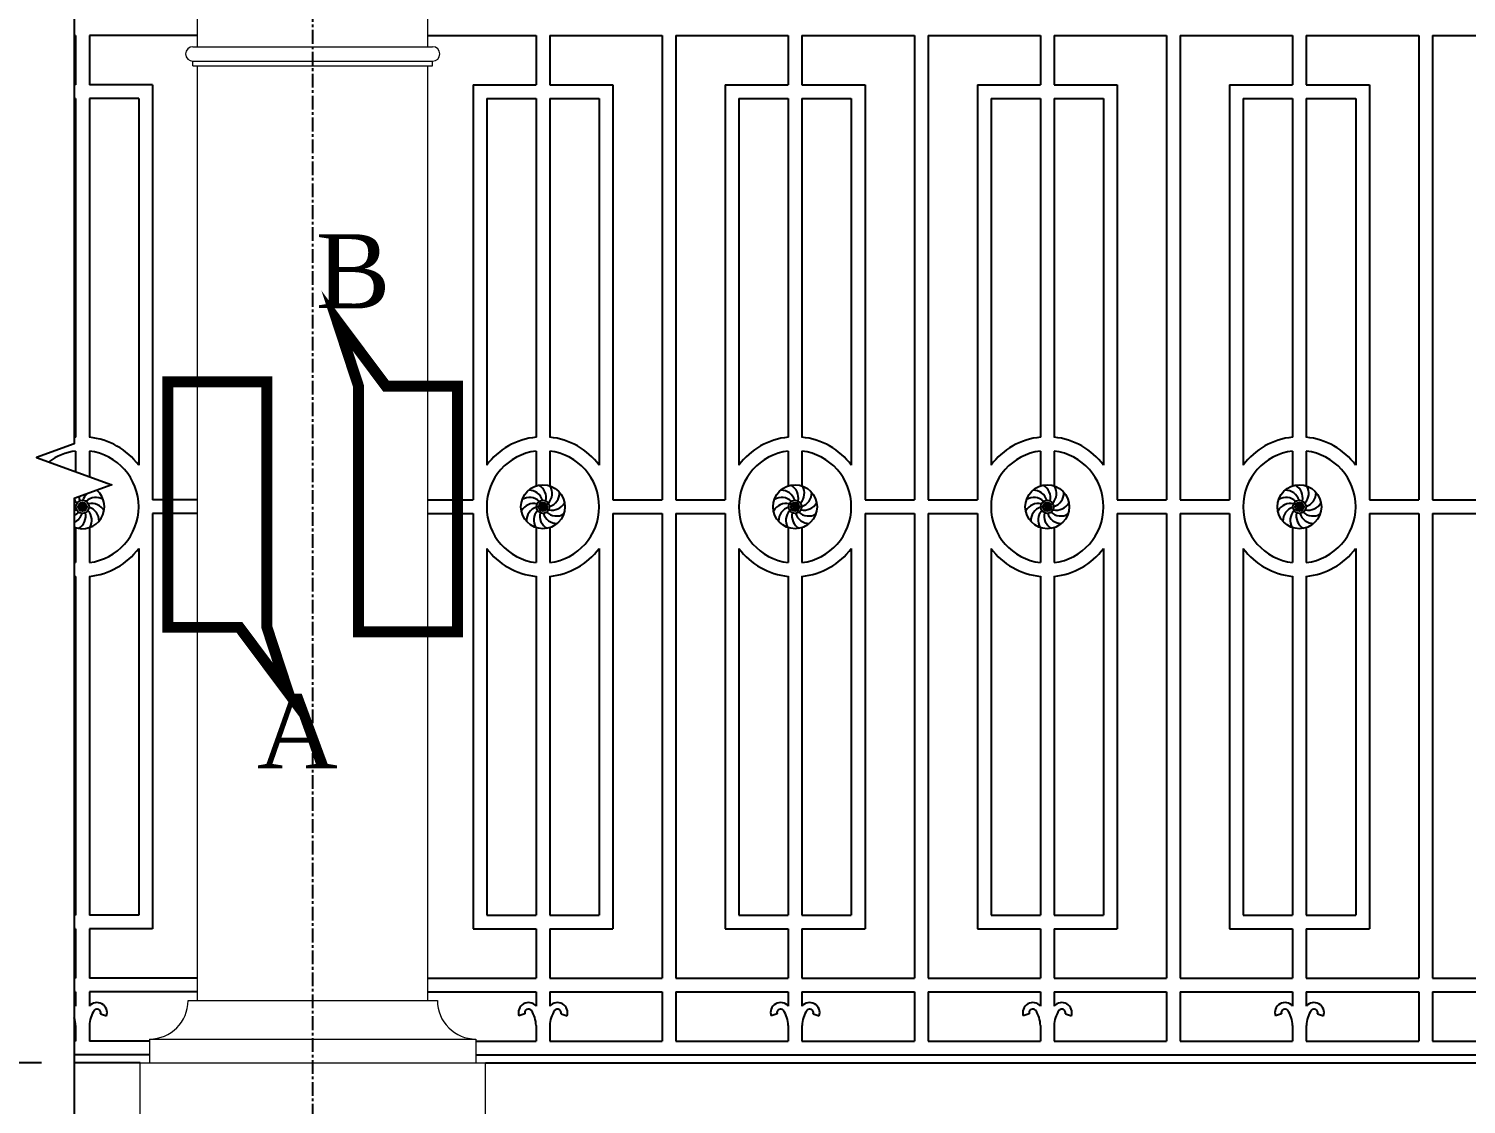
# Model space of a CAD drawing. Header units: inches. Extents: x 295786 to 300745, y 68261 to 70432.
# Drawn here: x 298742.2 to 298873.4, y 68935.7 to 69033.9 of the extents above; entities that cross this region are included whole.
import ezdxf

# ---------------------------------------------------------------- set-up
doc = ezdxf.new("R2010")
doc.units = ezdxf.units.IN
doc.header["$MEASUREMENT"] = 0
doc.linetypes.add('CENTER', pattern=[2, 1.25, -0.25, 0.25, -0.25])
doc.linetypes.add('HIDDEN', pattern=[9.525, 6.35, -3.175])
for name, color, linetype in [('A-TYP-BEAM', 3, 'Continuous'), ('A-TYP-DIM', 1, 'Continuous'), ('A-TYP-H-TEXT', 2, 'Continuous'), ('A-TYP-SECTION', 5, 'Continuous'), ('arch-elevation-1', 2, 'Continuous'), ('GRID', 8, 'Continuous'), ('NO', 3, 'Continuous')]:
    doc.layers.add(name, color=color, linetype=linetype)
doc.styles.add('HADINGS', font='times.ttf')
doc.styles.add('rizwan', font='romans.shx', dxfattribs={"width": 0.75})
doc.dimstyles.new('STYLE-64', dxfattribs={"dimscale": 64, "dimtxt": 0.09375, "dimasz": 0.09375, "dimexe": 0.0625, "dimexo": 0.0625, "dimgap": 0.03125, "dimtad": 1, "dimzin": 3, "dimdsep": 46, "dimlunit": 4, "dimtxsty": 'rizwan', "dimcen": 0.125, "dimdle": 4, "dimclrd": 1, "dimclre": 1, "dimclrt": 2, "dimadec": 0, "dimazin": 0, "dimtfac": 0.5, "dimtix": 1, "dimtmove": 2, "dimatfit": 3, "dimfxl": 0, "dimfrac": 1, "dimtolj": 1, "dimtzin": 3, "dimarcsym": 0})

# ---------------------------------------------------------------- blocks, each defined once
blk = doc.blocks.new('15TF GRILL')
at = {"layer": 'arch-elevation-1'}
for p, q in [((0.37, 93), (10.25, 93)), ((10.25, 93), (10.25, 88.5)), ((11.5, 93), (11.5, 88.5)), ((11.5, 93), (21.75, 93)), ((21.75, 93), (21.75, 50.63)), ((23, 93), (33.25, 93)), ((23, 93), (23, 50.63)), ((33.25, 93), (33.25, 88.5)), ((34.5, 93), (34.5, 88.5)), ((34.5, 93), (44.75, 93)), ((44.75, 93), (44.75, 50.63)), ((46, 93), (56.25, 93)), ((46, 93), (46, 50.63)), ((56.25, 93), (56.25, 88.5)), ((57.5, 93), (57.5, 88.5)), ((57.5, 93), (67.75, 93)), ((67.75, 93), (67.75, 50.63)), ((69, 93), (79.25, 93)), ((69, 93), (69, 50.63)), ((79.25, 93), (79.25, 88.5)), ((80.5, 93), (80.5, 88.5)), ((80.5, 93), (90.75, 93)), ((90.75, 93), (90.75, 50.63)), ((92, 93), (102.25, 93)), ((92, 93), (92, 50.63)), ((4.5, 88.5), (10.25, 88.5)), ((4.5, 88.5), (4.5, 50.63)), ((11.5, 88.5), (17.25, 88.5)), ((17.25, 88.5), (17.25, 50.63)), ((27.5, 88.5), (33.25, 88.5)), ((27.5, 88.5), (27.5, 50.63)), ((34.5, 88.5), (40.25, 88.5)), ((40.25, 88.5), (40.25, 50.63)), ((50.5, 88.5), (56.25, 88.5)), ((50.5, 88.5), (50.5, 50.63)), ((57.5, 88.5), (63.25, 88.5)), ((63.25, 88.5), (63.25, 50.63)), ((73.5, 88.5), (79.25, 88.5)), ((73.5, 88.5), (73.5, 50.63)), ((80.5, 88.5), (86.25, 88.5)), ((86.25, 88.5), (86.25, 50.63)), ((5.75, 87.25), (10.25, 87.25)), ((5.75, 87.25), (5.75, 53.79)), ((10.25, 87.25), (10.25, 56.34)), ((11.5, 87.25), (11.5, 56.34)), ((11.5, 87.25), (16, 87.25)), ((16, 87.25), (16, 53.79)), ((28.75, 87.25), (33.25, 87.25)), ((28.75, 87.25), (28.75, 53.79)), ((33.25, 87.25), (33.25, 56.34)), ((34.5, 87.25), (34.5, 56.34)), ((34.5, 87.25), (39, 87.25)), ((39, 87.25), (39, 53.79)), ((51.75, 87.25), (56.25, 87.25)), ((51.75, 87.25), (51.75, 53.79)), ((56.25, 87.25), (56.25, 56.34)), ((57.5, 87.25), (57.5, 56.34)), ((57.5, 87.25), (62, 87.25)), ((62, 87.25), (62, 53.79)), ((74.75, 87.25), (79.25, 87.25)), ((74.75, 87.25), (74.75, 53.79)), ((79.25, 87.25), (79.25, 56.34)), ((80.5, 87.25), (80.5, 56.34)), ((80.5, 87.25), (85, 87.25)), ((85, 87.25), (85, 53.79)), ((10.25, 55.09), (10.25, 51.9)), ((11.5, 55.09), (11.5, 51.9)), ((33.25, 55.09), (33.25, 51.9)), ((34.5, 55.09), (34.5, 51.9)), ((56.25, 55.09), (56.25, 51.9)), ((57.5, 55.09), (57.5, 51.9)), ((79.25, 55.09), (79.25, 51.9)), ((80.5, 55.09), (80.5, 51.9)), ((0.37, 50.63), (4.5, 50.63)), ((17.25, 50.63), (21.75, 50.63)), ((23, 50.63), (27.5, 50.63)), ((40.25, 50.63), (44.75, 50.63)), ((46, 50.63), (50.5, 50.63)), ((63.25, 50.63), (67.75, 50.63)), ((69, 50.63), (73.5, 50.63)), ((86.25, 50.63), (90.75, 50.63)), ((92, 50.63), (96.5, 50.63)), ((0.37, 49.38), (4.5, 49.38)), ((4.5, 49.38), (4.5, 11.5)), ((17.25, 49.38), (17.25, 11.5)), ((17.25, 49.38), (21.75, 49.38)), ((21.75, 49.38), (21.75, 7)), ((23, 49.38), (27.5, 49.38)), ((23, 49.38), (23, 7)), ((27.5, 49.38), (27.5, 11.5)), ((40.25, 49.38), (40.25, 11.5)), ((40.25, 49.38), (44.75, 49.38)), ((44.75, 49.38), (44.75, 7)), ((46, 49.38), (50.5, 49.38)), ((46, 49.38), (46, 7)), ((50.5, 49.38), (50.5, 11.5)), ((63.25, 49.38), (63.25, 11.5)), ((63.25, 49.38), (67.75, 49.38)), ((67.75, 49.38), (67.75, 7)), ((69, 49.38), (73.5, 49.38)), ((69, 49.38), (69, 7)), ((73.5, 49.38), (73.5, 11.5)), ((86.25, 49.38), (86.25, 11.5)), ((86.25, 49.38), (90.75, 49.38)), ((90.75, 49.38), (90.75, 7)), ((92, 49.38), (96.5, 49.38)), ((92, 49.38), (92, 7)), ((10.25, 48.1), (10.25, 44.91)), ((11.5, 48.1), (11.5, 44.91)), ((33.25, 48.1), (33.25, 44.91)), ((34.5, 48.1), (34.5, 44.91)), ((56.25, 48.1), (56.25, 44.91)), ((57.5, 48.1), (57.5, 44.91)), ((79.25, 48.1), (79.25, 44.91)), ((80.5, 48.1), (80.5, 44.91)), ((5.75, 46.21), (5.75, 12.75)), ((16, 46.21), (16, 12.75)), ((28.75, 46.21), (28.75, 12.75)), ((39, 46.21), (39, 12.75)), ((51.75, 46.21), (51.75, 12.75)), ((62, 46.21), (62, 12.75)), ((74.75, 46.21), (74.75, 12.75)), ((85, 46.21), (85, 12.75)), ((10.25, 43.66), (10.25, 12.75)), ((11.5, 43.66), (11.5, 12.75)), ((33.25, 43.66), (33.25, 12.75)), ((34.5, 43.66), (34.5, 12.75)), ((56.25, 43.66), (56.25, 12.75)), ((57.5, 43.66), (57.5, 12.75)), ((79.25, 43.66), (79.25, 12.75)), ((80.5, 43.66), (80.5, 12.75)), ((5.75, 12.75), (10.25, 12.75)), ((11.5, 12.75), (16, 12.75)), ((28.75, 12.75), (33.25, 12.75)), ((34.5, 12.75), (39, 12.75)), ((51.75, 12.75), (56.25, 12.75)), ((57.5, 12.75), (62, 12.75)), ((74.75, 12.75), (79.25, 12.75)), ((80.5, 12.75), (85, 12.75)), ((4.5, 11.5), (10.25, 11.5)), ((10.25, 11.5), (10.25, 7)), ((11.5, 11.5), (17.25, 11.5)), ((11.5, 11.5), (11.5, 7)), ((27.5, 11.5), (33.25, 11.5)), ((33.25, 11.5), (33.25, 7)), ((34.5, 11.5), (40.25, 11.5)), ((34.5, 11.5), (34.5, 7)), ((50.5, 11.5), (56.25, 11.5)), ((56.25, 11.5), (56.25, 7)), ((57.5, 11.5), (63.25, 11.5)), ((57.5, 11.5), (57.5, 7)), ((73.5, 11.5), (79.25, 11.5)), ((79.25, 11.5), (79.25, 7)), ((80.5, 11.5), (86.25, 11.5)), ((80.5, 11.5), (80.5, 7)), ((0.37, 7), (10.25, 7)), ((11.5, 7), (21.75, 7)), ((23, 7), (33.25, 7)), ((34.5, 7), (44.75, 7)), ((46, 7), (56.25, 7)), ((57.5, 7), (67.75, 7)), ((69, 7), (79.25, 7)), ((80.5, 7), (90.75, 7)), ((92, 7), (102.25, 7)), ((0.37, 5.75), (10.25, 5.75)), ((10.25, 5.75), (10.25, 4.43)), ((11.5, 5.75), (11.5, 4.43)), ((11.5, 5.75), (21.75, 5.75)), ((21.75, 5.75), (21.75, 1.25)), ((23, 5.75), (33.25, 5.75)), ((23, 5.75), (23, 1.25)), ((33.25, 5.75), (33.25, 4.43)), ((34.5, 5.75), (34.5, 4.43)), ((34.5, 5.75), (44.75, 5.75)), ((44.75, 5.75), (44.75, 1.25)), ((46, 5.75), (56.25, 5.75)), ((46, 5.75), (46, 1.25)), ((56.25, 5.75), (56.25, 4.43)), ((57.5, 5.75), (57.5, 4.43)), ((57.5, 5.75), (67.75, 5.75)), ((67.75, 5.75), (67.75, 1.25)), ((69, 5.75), (79.25, 5.75)), ((69, 5.75), (69, 1.25)), ((79.25, 5.75), (79.25, 4.43)), ((80.5, 5.75), (80.5, 4.43)), ((80.5, 5.75), (90.75, 5.75)), ((90.75, 5.75), (90.75, 1.25)), ((92, 5.75), (102.25, 5.75)), ((92, 5.75), (92, 1.25)), ((9.23, 3.73), (8.68, 3.55)), ((10.25, 2.66), (10.25, 1.25)), ((11.5, 2.66), (11.5, 1.25)), ((12.52, 3.73), (13.07, 3.55)), ((32.23, 3.73), (31.68, 3.55)), ((33.25, 2.66), (33.25, 1.25)), ((34.5, 2.66), (34.5, 1.25)), ((35.52, 3.73), (36.07, 3.55)), ((55.23, 3.73), (54.68, 3.55)), ((56.25, 2.66), (56.25, 1.25)), ((57.5, 2.66), (57.5, 1.25)), ((58.52, 3.73), (59.07, 3.55)), ((78.23, 3.73), (77.68, 3.55)), ((79.25, 2.66), (79.25, 1.25)), ((80.5, 2.66), (80.5, 1.25)), ((81.52, 3.73), (82.07, 3.55)), ((4.75, 1.25), (10.25, 1.25)), ((4.75, 0), (155, 0)), ((11.5, 1.25), (21.75, 1.25)), ((23, 1.25), (33.25, 1.25)), ((34.5, 1.25), (44.75, 1.25)), ((46, 1.25), (56.25, 1.25)), ((57.5, 1.25), (67.75, 1.25)), ((69, 1.25), (79.25, 1.25)), ((80.5, 1.25), (90.75, 1.25)), ((92, 1.25), (102.25, 1.25))]:
    blk.add_line(p, q, dxfattribs=at)
for centre in [(10.87, 50), (33.87, 50), (56.87, 50), (79.87, 50)]:
    blk.add_circle(centre, 2, dxfattribs=at)
at = {"layer": 'arch-elevation-1', "color": 1}
for centre, radius in [((10.87, 50), 0.6), ((10.87, 50), 0.4), ((33.87, 50), 0.6), ((33.87, 50), 0.4), ((56.87, 50), 0.6), ((56.87, 50), 0.4), ((79.87, 50), 0.6), ((79.87, 50), 0.4)]:
    blk.add_circle(centre, radius, dxfattribs=at)
at = {"layer": 'arch-elevation-1'}
for centre, radius, start, end in [((10.87, 50), 6.38, 95.6263, 143.5062), ((10.87, 50), 5.13, 97.0047, 262.9953), ((10.87, 50), 6.38, 36.4938, 84.3737), ((10.87, 50), 5.13, 277.0047, 82.9953), ((33.87, 50), 6.38, 95.6263, 143.5062), ((33.87, 50), 5.13, 97.0047, 262.9953), ((33.87, 50), 6.38, 36.4938, 84.3737), ((33.87, 50), 5.13, 277.0047, 82.9953), ((56.87, 50), 6.38, 95.6263, 143.5062), ((56.87, 50), 5.13, 97.0047, 262.9953), ((56.87, 50), 6.38, 36.4938, 84.3737), ((56.87, 50), 5.13, 277.0047, 82.9953), ((79.87, 50), 6.38, 95.6263, 143.5062), ((79.87, 50), 5.13, 97.0047, 262.9953), ((79.87, 50), 6.38, 36.4938, 84.3737), ((79.87, 50), 5.13, 277.0047, 82.9953), ((10.87, 50), 6.38, 216.4938, 264.3737), ((10.87, 50), 6.38, 275.6263, 323.5062), ((33.87, 50), 6.38, 216.4938, 264.3737), ((33.87, 50), 6.38, 275.6263, 323.5062), ((56.87, 50), 6.38, 216.4938, 264.3737), ((56.87, 50), 6.38, 275.6263, 323.5062), ((79.87, 50), 6.38, 216.4938, 264.3737), ((79.87, 50), 6.38, 275.6263, 323.5062), ((9.55, 3.84), 0.916, 40.3262, 198.575), ((9.55, 3.84), 0.338, 40.3262, 198.575), ((7.56, 2.58), 2.69, 1.8315, 33.3032), ((12.2, 3.84), 0.916, 341.425, 139.6738), ((14.19, 2.58), 2.69, 146.6968, 178.1685), ((12.2, 3.84), 0.338, 341.425, 139.6738), ((32.55, 3.84), 0.916, 40.3262, 198.575), ((32.55, 3.84), 0.338, 40.3262, 198.575), ((30.56, 2.58), 2.69, 1.8315, 33.3032), ((35.2, 3.84), 0.916, 341.425, 139.6738), ((37.19, 2.58), 2.69, 146.6968, 178.1685), ((35.2, 3.84), 0.338, 341.425, 139.6738), ((55.55, 3.84), 0.916, 40.3262, 198.575), ((55.55, 3.84), 0.338, 40.3262, 198.575), ((53.56, 2.58), 2.69, 1.8315, 33.3032), ((58.2, 3.84), 0.916, 341.425, 139.6738), ((60.19, 2.58), 2.69, 146.6968, 178.1685), ((58.2, 3.84), 0.338, 341.425, 139.6738), ((78.55, 3.84), 0.916, 40.3262, 198.575), ((78.55, 3.84), 0.338, 40.3262, 198.575), ((76.56, 2.58), 2.69, 1.8315, 33.3032), ((81.2, 3.84), 0.916, 341.425, 139.6738), ((83.19, 2.58), 2.69, 146.6968, 178.1685), ((81.2, 3.84), 0.338, 341.425, 139.6738)]:
    blk.add_arc(centre, radius, start, end, dxfattribs=at)
at = {"layer": 'arch-elevation-1', "color": 1}
for centre, start, end in [((9.6, 50.22), 16.9198, 91.3078), ((9.88, 50.83), 346.9198, 61.3078), ((10.43, 51.22), 316.9198, 31.3078), ((11.1, 51.27), 286.9198, 1.3078), ((32.6, 50.22), 16.9198, 91.3078), ((32.88, 50.83), 346.9198, 61.3078), ((33.43, 51.22), 316.9198, 31.3078), ((34.1, 51.27), 286.9198, 1.3078), ((55.6, 50.22), 16.9198, 91.3078), ((55.88, 50.83), 346.9198, 61.3078), ((56.43, 51.22), 316.9198, 31.3078), ((57.1, 51.27), 286.9198, 1.3078), ((78.6, 50.22), 16.9198, 91.3078), ((78.88, 50.83), 346.9198, 61.3078), ((79.43, 51.22), 316.9198, 31.3078), ((80.1, 51.27), 286.9198, 1.3078), ((10.05, 49.01), 76.9198, 151.3078), ((9.66, 49.56), 46.9198, 121.3078), ((10.65, 48.73), 106.9198, 181.3078), ((10.65, 48.73), 80.1121, 97.8926), ((10.05, 49.01), 50.1121, 67.8926), ((11.32, 48.78), 110.1121, 127.8926), ((11.87, 49.17), 140.1121, 157.8926), ((9.66, 49.56), 20.1121, 37.8926), ((12.15, 49.78), 170.1121, 187.8926), ((9.6, 50.22), 350.1121, 7.8926), ((9.88, 50.83), 320.1121, 337.8926), ((10.43, 51.22), 290.1121, 307.8926), ((12.09, 50.45), 200.1121, 217.8926), ((11.7, 50.99), 230.1121, 247.8926), ((11.1, 51.27), 260.1121, 277.8926), ((11.7, 50.99), 256.9198, 331.3078), ((33.05, 49.01), 76.9198, 151.3078), ((32.66, 49.56), 46.9198, 121.3078), ((33.65, 48.73), 106.9198, 181.3078), ((33.65, 48.73), 80.1121, 97.8926), ((33.05, 49.01), 50.1121, 67.8926), ((34.32, 48.78), 110.1121, 127.8926), ((34.87, 49.17), 140.1121, 157.8926), ((32.66, 49.56), 20.1121, 37.8926), ((35.15, 49.78), 170.1121, 187.8926), ((32.6, 50.22), 350.1121, 7.8926), ((32.88, 50.83), 320.1121, 337.8926), ((33.43, 51.22), 290.1121, 307.8926), ((35.09, 50.45), 200.1121, 217.8926), ((34.7, 50.99), 230.1121, 247.8926), ((34.1, 51.27), 260.1121, 277.8926), ((34.7, 50.99), 256.9198, 331.3078), ((56.05, 49.01), 76.9198, 151.3078), ((55.66, 49.56), 46.9198, 121.3078), ((56.65, 48.73), 106.9198, 181.3078), ((56.65, 48.73), 80.1121, 97.8926), ((56.05, 49.01), 50.1121, 67.8926), ((57.32, 48.78), 110.1121, 127.8926), ((57.87, 49.17), 140.1121, 157.8926), ((55.66, 49.56), 20.1121, 37.8926), ((58.15, 49.78), 170.1121, 187.8926), ((55.6, 50.22), 350.1121, 7.8926), ((55.88, 50.83), 320.1121, 337.8926), ((56.43, 51.22), 290.1121, 307.8926), ((58.09, 50.45), 200.1121, 217.8926), ((57.7, 50.99), 230.1121, 247.8926), ((57.1, 51.27), 260.1121, 277.8926), ((57.7, 50.99), 256.9198, 331.3078), ((79.05, 49.01), 76.9198, 151.3078), ((78.66, 49.56), 46.9198, 121.3078), ((79.65, 48.73), 106.9198, 181.3078), ((79.65, 48.73), 80.1121, 97.8926), ((79.05, 49.01), 50.1121, 67.8926), ((80.32, 48.78), 110.1121, 127.8926), ((80.87, 49.17), 140.1121, 157.8926), ((78.66, 49.56), 20.1121, 37.8926), ((81.15, 49.78), 170.1121, 187.8926), ((78.6, 50.22), 350.1121, 7.8926), ((78.88, 50.83), 320.1121, 337.8926), ((79.43, 51.22), 290.1121, 307.8926), ((81.09, 50.45), 200.1121, 217.8926), ((80.7, 50.99), 230.1121, 247.8926), ((80.1, 51.27), 260.1121, 277.8926), ((80.7, 50.99), 256.9198, 331.3078), ((11.32, 48.78), 136.9198, 211.3078), ((11.87, 49.17), 166.9198, 241.3078), ((12.15, 49.78), 196.9198, 271.3078), ((12.09, 50.45), 226.9198, 301.3078), ((34.32, 48.78), 136.9198, 211.3078), ((34.87, 49.17), 166.9198, 241.3078), ((35.15, 49.78), 196.9198, 271.3078), ((35.09, 50.45), 226.9198, 301.3078), ((57.32, 48.78), 136.9198, 211.3078), ((57.87, 49.17), 166.9198, 241.3078), ((58.15, 49.78), 196.9198, 271.3078), ((58.09, 50.45), 226.9198, 301.3078), ((80.32, 48.78), 136.9198, 211.3078), ((80.87, 49.17), 166.9198, 241.3078), ((81.15, 49.78), 196.9198, 271.3078), ((81.09, 50.45), 226.9198, 301.3078)]:
    blk.add_arc(centre, 1.29, start, end, dxfattribs=at)
blk = doc.blocks.new('*D125')
at = {"layer": 'A-TYP-DIM', "color": 1, "lineweight": -2, "ltscale": 1.5, "transparency": 16777216}
for p, q in [((298743.39, 68939.51), (298730.32, 68939.51)), ((298733.32, 68934.71), (298733.32, 68923.31)), ((298743.39, 68918.51), (298730.32, 68918.51))]:
    blk.add_line(p, q, dxfattribs=at)
at = {"layer": 'A-TYP-DIM', "color": 1, "ltscale": 1.5, "transparency": 16777216}
for points in [[(298732.52, 68934.71), (298734.12, 68934.71), (298733.32, 68939.51)], [(298732.52, 68923.31), (298734.12, 68923.31), (298733.32, 68918.51)]]:
    blk.add_solid(points, dxfattribs=at)
at = {"layer": 'Defpoints', "color": 0, "ltscale": 1.5, "transparency": 16777216}
for p in [(298746.39, 68939.51), (298733.32, 68918.51), (298746.39, 68918.51)]:
    blk.add_point(p, dxfattribs=at)
at = {"layer": 'A-TYP-DIM', "color": 2, "ltscale": 1.5, "transparency": 16777216, "insert": (298729.47, 68929.01), "char_height": 4.688, "attachment_point": 5, "rotation": 90, "style": 'rizwan'}
blk.add_mtext('\\A1;VARIES', dxfattribs=at)
blk = doc.blocks.new('*D126')
at = {"layer": 'A-TYP-DIM', "color": 1, "lineweight": -2, "ltscale": 1.5, "transparency": 16777216}
for p, q in [((298743.39, 69047.51), (298730.31, 69047.51)), ((298733.31, 69042.71), (298733.31, 68944.31)), ((298743.39, 68939.51), (298730.31, 68939.51))]:
    blk.add_line(p, q, dxfattribs=at)
at = {"layer": 'A-TYP-DIM', "color": 1, "ltscale": 1.5, "transparency": 16777216}
for points in [[(298732.51, 69042.71), (298734.11, 69042.71), (298733.31, 69047.51)], [(298732.51, 68944.31), (298734.11, 68944.31), (298733.31, 68939.51)]]:
    blk.add_solid(points, dxfattribs=at)
at = {"layer": 'Defpoints', "color": 0, "ltscale": 1.5, "transparency": 16777216}
for p in [(298746.39, 69047.51), (298733.31, 68939.51), (298746.39, 68939.51)]:
    blk.add_point(p, dxfattribs=at)
at = {"layer": 'A-TYP-DIM', "color": 2, "ltscale": 1.5, "transparency": 16777216, "insert": (298729.02, 68993.51), "char_height": 4.688, "attachment_point": 5, "rotation": 90, "style": 'rizwan'}
blk.add_mtext('\\A1;9\'-0"', dxfattribs=at)

msp = doc.modelspace()

# ---------------------------------------------------------------- linework, layer by layer
at = {"color": 1, "linetype": 'Continuous'}
for points in [[(298746.39307087, 69050.00863992), (298746.39307087, 68996.00863992), (298742.9587241, 68994.75863992), (298749.82741764, 68992.25863992), (298746.39307087, 68991.00863992), (298746.39307087, 68937.00863992)], [(298746.39307088, 69050.00863992), (298746.39307088, 68996.00863992), (298742.9587241, 68994.75863992), (298749.82741765, 68992.25863992), (298746.39307088, 68991.00863992), (298746.39307088, 68937.00863992)], [(298746.39307087, 68942.00863992), (298746.39307087, 68931.50863992), (298742.9587241, 68930.25863992), (298749.82741765, 68927.75863992), (298746.39307087, 68926.50863992), (298746.39307088, 68916.00863992)]]:
    msp.add_lwpolyline(points, dxfattribs=at)
at = {"layer": 'A-TYP-BEAM'}
for p, q in [((298752.39307087, 68939.50863992), (298746.39307087, 68939.50863992)), ((298752.39307088, 68939.50863992), (298746.39307088, 68939.50863992)), ((298783.89307088, 68939.50863992), (298931.39307088, 68939.50863992))]:
    msp.add_line(p, q, dxfattribs=at)
at = {"layer": 'A-TYP-SECTION', "linetype": 'HIDDEN', "const_width": 1}
for points in [[(298772.32078, 69001.25467148), (298772.32078, 68978.86263422), (298781.35257754, 68978.86263422), (298781.35257754, 69001.25467148), (298774.83263213, 69001.25467148), (298770.35605003, 69007.24610862), (298772.32078, 69001.25467148)], [(298763.96536176, 68979.26260836), (298763.96536176, 69001.65464561), (298754.93356421, 69001.65464561), (298754.93356421, 68979.26260836), (298761.45350962, 68979.26260836), (298765.93009172, 68973.27117122), (298763.96536176, 68979.26260836)]]:
    msp.add_lwpolyline(points, dxfattribs=at)
at = {"layer": 'arch-elevation-1'}
for p, q in [((298746.51807088, 69033.25863992), (298746.39307088, 69033.25863992)), ((298746.51807088, 69033.25863992), (298746.51807088, 69028.75863992)), ((298757.64307088, 69033.25863992), (298747.76807088, 69033.25863992)), ((298747.76807088, 69033.25863992), (298747.76807088, 69028.75863992)), ((298746.51807088, 69028.75863992), (298746.39307088, 69028.75863992)), ((298753.51807088, 69028.75863992), (298747.76807088, 69028.75863992)), ((298753.51807088, 69028.75863992), (298753.51807088, 68990.88363992)), ((298746.51807088, 69027.50863992), (298746.39307088, 69027.50863992)), ((298746.51807088, 69027.50863992), (298746.51807088, 68996.60292869)), ((298747.76807088, 69027.50863992), (298747.76807088, 68996.60292869)), ((298752.26807088, 69027.50863992), (298747.76807088, 69027.50863992)), ((298752.26807088, 69027.50863992), (298752.26807088, 68994.05007764)), ((298746.51807088, 68995.34538741), (298746.51807088, 68993.46314364)), ((298747.76807088, 68995.34538741), (298747.76807088, 68993.00818085)), ((298757.64307088, 68990.88363992), (298753.51807088, 68990.88363992)), ((298753.51807088, 68989.63363992), (298753.51807088, 68951.75863992)), ((298757.64307088, 68989.63363992), (298753.51807088, 68989.63363992)), ((298746.51807088, 68988.3588044), (298746.51807088, 68985.17189243)), ((298747.76807088, 68988.3588044), (298747.76807088, 68985.17189243)), ((298752.26807088, 68986.4672022), (298752.26807088, 68953.00863992)), ((298746.51807088, 68983.91435115), (298746.51807088, 68953.00863992)), ((298747.76807088, 68983.91435115), (298747.76807088, 68953.00863992)), ((298746.51807088, 68953.00863992), (298746.39307088, 68953.00863992)), ((298752.26807088, 68953.00863992), (298747.76807088, 68953.00863992)), ((298746.51807088, 68951.75863992), (298746.39307088, 68951.75863992)), ((298746.51807088, 68951.75863992), (298746.51807088, 68947.25863992)), ((298747.76807088, 68951.75863992), (298747.76807088, 68947.25863992)), ((298753.51807088, 68951.75863992), (298747.76807088, 68951.75863992)), ((298746.51807088, 68947.25863992), (298746.39307088, 68947.25863992)), ((298757.64307088, 68947.25863992), (298747.76807088, 68947.25863992)), ((298746.51807088, 68946.00863992), (298746.39307088, 68946.00863992)), ((298746.51807088, 68946.00863992), (298746.51807088, 68944.69023709)), ((298747.76807088, 68946.00863992), (298747.76807088, 68944.69023709)), ((298757.64307088, 68946.00863992), (298747.76807088, 68946.00863992)), ((298748.78700789, 68943.98961727), (298749.33513519, 68943.80541852)), ((298746.51807088, 68942.92356639), (298746.51807088, 68941.50863992)), ((298747.76807088, 68942.92356638), (298747.76807088, 68941.50863992)), ((298746.51807088, 68941.50863992), (298746.39307088, 68941.50863992)), ((298753.26807088, 68941.50863992), (298747.76807088, 68941.50863992)), ((298753.26807088, 68940.25863992), (298746.39307088, 68940.25863992))]:
    msp.add_line(p, q, dxfattribs=at)
at = {"layer": 'arch-elevation-1', "color": 1}
for radius in [0.6, 0.4]:
    msp.add_circle((298747.14307088, 68990.25863992), radius, dxfattribs=at)
at = {"layer": 'arch-elevation-1'}
for centre, radius, start, end in [((298747.14307088, 68990.25863992), 6.375, 95.6262709448, 96.7563270223), ((298747.14307088, 68990.25863992), 6.375, 36.4937665966, 84.3737290552), ((298747.14307088, 68990.25863992), 5.125, 97.0047264089, 126.9171690128), ((298747.14307088, 68990.25863992), 5.125, 277.0047264089, 82.9952735911), ((298747.14307088, 68990.25863992), 2, 247.9756871845, 48.7273591464), ((298747.14307088, 68990.25863992), 6.375, 275.6262709448, 323.5062334034), ((298747.14307088, 68990.25863992), 5.125, 261.5850319208, 262.9952735911), ((298747.14307088, 68990.25863992), 6.375, 263.243672971, 264.3737290552), ((298745.81953791, 68944.09728939), 0.91626158, 40.3261666239, 51.2481289445), ((298748.46660385, 68944.09728939), 0.91626158, 341.4250235563, 139.6738333761), ((298750.45947653, 68942.83750562), 2.69278124, 146.6967983992, 178.1685265229), ((298748.46660385, 68944.09728939), 0.33801189, 341.4250235563, 139.6738333761), ((298743.82666523, 68942.83750562), 2.69278124, 1.8314734771, 17.6230878482)]:
    msp.add_arc(centre, radius, start, end, dxfattribs=at)
at = {"layer": 'arch-elevation-1', "color": 1}
for centre, start, end in [((298747.58807481, 68991.47387225), 202.5730722409, 223.0802117245), ((298746.92083942, 68991.53356396), 245.9325571992, 253.0802117224), ((298746.92083942, 68991.53356396), 262.1074028159, 279.8878573879), ((298747.58807481, 68991.47387225), 232.1074028154, 249.8878573847), ((298746.31315077, 68991.2516408), 292.1074028171, 309.8878573808), ((298748.13607176, 68991.08856002), 176.2583483657, 193.0802117227), ((298748.13607176, 68991.08856002), 202.1074028168, 219.8878573866), ((298745.92783854, 68990.70364385), 322.1074028154, 339.887857386), ((298748.41799492, 68990.48087137), 172.1074028156, 189.8878573853), ((298748.35830321, 68989.81363598), 142.1074028154, 159.887857386), ((298747.97299098, 68989.26563903), 112.1074028171, 129.8878573808), ((298747.36530233, 68988.98371587), 82.1074028159, 99.8878573879), ((298745.86814683, 68990.03640846), 352.1074028156, 9.8878573853), ((298746.15006999, 68989.42871981), 22.1074028168, 39.8878573866), ((298746.69806694, 68989.04340758), 52.1074028154, 69.8878573847), ((298748.41799492, 68990.48087137), 133.3112130464, 163.0802117221), ((298748.35830321, 68989.81363598), 58.6922288795, 133.0802117222), ((298747.97299098, 68989.26563903), 28.6922288787, 103.0802117227), ((298747.36530233, 68988.98371587), 358.6922288774, 73.0802117224), ((298746.31315077, 68991.2516408), 273.540554554, 283.0802117227), ((298745.92783854, 68990.70364385), 291.0688404784, 313.0802117222), ((298745.86814683, 68990.03640846), 293.9295918168, 343.0802117221), ((298746.15006999, 68989.42871981), 298.6922288742, 13.0802117227), ((298746.69806694, 68989.04340758), 328.6922288754, 43.0802117245)]:
    msp.add_arc(centre, 1.29414765, start, end, dxfattribs=at)
at = {"layer": 'GRID', "linetype": 'CENTER'}
msp.add_line((298768.14307087, 68692.51781702), (298768.14307088, 69095.69963382), dxfattribs=at)
at = {"layer": 'NO', "lineweight": 0}
for p, q in [((298757.64307088, 69032.23591265), (298757.64307088, 69038.36091265)), ((298757.64307088, 69032.23591265), (298757.64307088, 69038.36091265)), ((298778.64307088, 69032.23591265), (298778.64307088, 69038.36091265)), ((298757.20557088, 69032.23591265), (298779.08057088, 69032.23591265)), ((298757.20557088, 69030.92341265), (298779.08057088, 69030.92341265)), ((298757.20557088, 69030.48591264), (298757.20557088, 69030.92341265)), ((298757.20557088, 69030.48591264), (298757.20557088, 69030.92341265)), ((298779.08057088, 69030.48591265), (298779.08057088, 69030.92341265)), ((298757.20557088, 69030.48591264), (298779.08057088, 69030.48591265)), ((298757.64307088, 68945.19613992), (298757.64307088, 69030.48591264)), ((298757.64307088, 68945.19613992), (298757.64307088, 69030.48591264)), ((298778.64307088, 68945.19613992), (298778.64307088, 69030.48591265)), ((298756.76807088, 68945.19613992), (298779.51807088, 68945.19613992)), ((298753.26807088, 68941.69613992), (298783.01807088, 68941.69613992)), ((298753.26807088, 68941.69613992), (298753.26807088, 68939.50863992)), ((298753.26807088, 68941.69613992), (298753.26807088, 68939.50863992)), ((298783.01807088, 68941.69613992), (298783.01807088, 68939.50863992)), ((298752.39307088, 68918.50863992), (298752.39307088, 68939.50863992)), ((298752.39307088, 68939.50863992), (298783.89307088, 68939.50863992)), ((298783.89307088, 68918.37119437), (298783.89307088, 68939.50863992))]:
    msp.add_line(p, q, dxfattribs=at)
for centre, radius, start, end in [((298757.20557088, 69031.57966265), 0.65625, 90, 270), ((298757.20557088, 69031.57966265), 0.65625, 90, 270), ((298779.08057088, 69031.57966265), 0.65625, 270, 90), ((298753.26807088, 68945.19613992), 3.5, 269.9999999933, 359.9999999933), ((298753.26807088, 68945.19613992), 3.5, 269.9999999933, 359.9999999933), ((298783.01807087, 68945.19613992), 3.5, 180.0000000067, 270.0000000067)]:
    msp.add_arc(centre, radius, start, end, dxfattribs=at)

# ---------------------------------------------------------------- block references
at = {"color": 1}
msp.add_blockref('15TF GRILL', (298778.26807272, 68940.25863411), dxfattribs=at)

# ---------------------------------------------------------------- texts
at = {"layer": 'A-TYP-H-TEXT', "color": 5, "style": 'HADINGS'}
for s, p in [('B', (298768.43261043, 69008.38558693)), ('A', (298763.06484625, 68966.39517912))]:
    msp.add_text(s, height=6.75, dxfattribs=at).set_placement(p)

# ---------------------------------------------------------------- dimensions: what is measured, and where the dimension line sits
at = {"layer": 'A-TYP-DIM', "ltscale": 1.5}
dim = msp.add_linear_dim(base=(298733.30992783, 68939.50863992), p1=(298746.39307087, 69047.50863992), p2=(298746.39307087, 68939.50863992), angle=90, dimstyle='STYLE-64', override={"dimscale": 48, "dimtxt": 0.097656, "dimasz": 0.1, "dimtmove": 0, "dimatfit": 2}, dxfattribs=at)
dim.commit()
dim.dimension.update_dxf_attribs({"geometry": '*D126', "text_midpoint": (298729.01974926, 68993.50863992)})
dim = msp.add_linear_dim(base=(298733.31740082, 68918.50863992), p1=(298746.39307087, 68939.50863992), p2=(298746.39307088, 68918.50863992), angle=90, text='VARIES', dimstyle='STYLE-64', override={"dimscale": 48, "dimtxt": 0.097656, "dimasz": 0.1, "dimtmove": 0, "dimatfit": 2}, dxfattribs=at)
dim.commit()
dim.dimension.update_dxf_attribs({"geometry": '*D125', "text_midpoint": (298729.47365082, 68929.00863992)})

doc.saveas('drawing.dxf')
